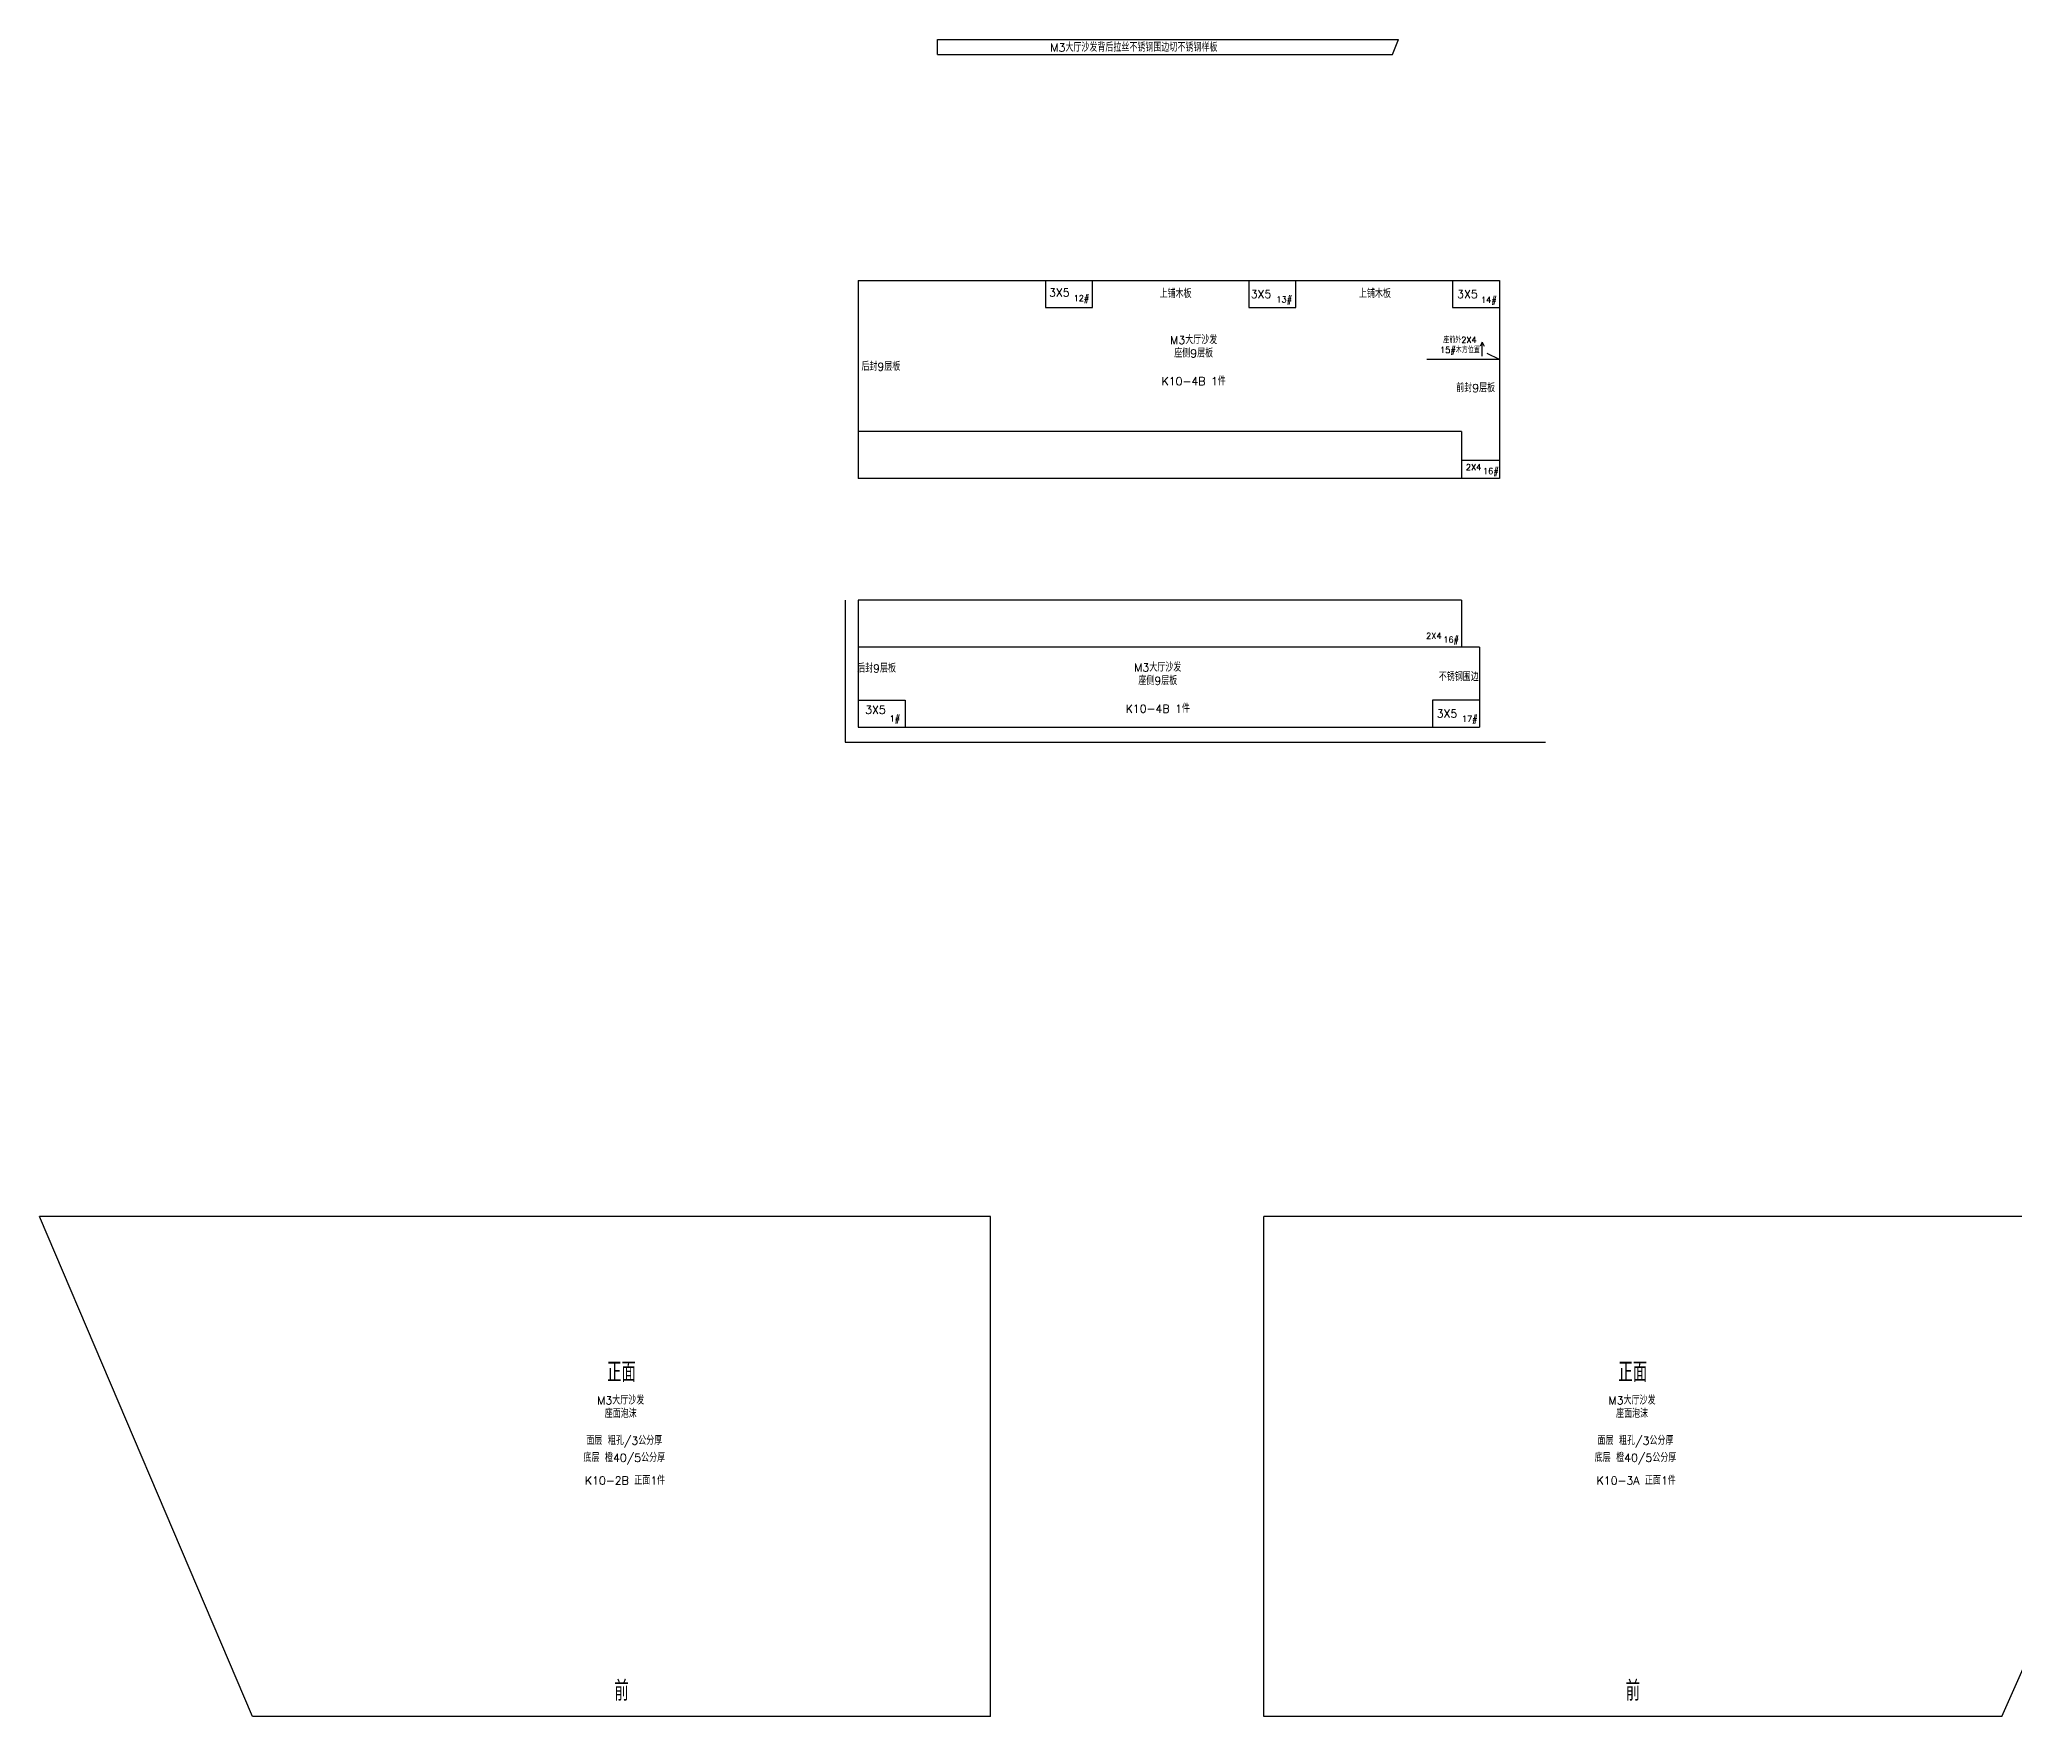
# Model space of a CAD drawing. Header units: millimetres. Extents: x 1725838 to 1745173, y -304752 to -289676.
# Drawn here: x 1740832 to 1742807, y -296252 to -294576 of the extents above; entities that cross this region are included whole.
import ezdxf

# ---------------------------------------------------------------- set-up
doc = ezdxf.new("R2010")
doc.units = ezdxf.units.MM
doc.styles.add('SIMPLEX', font='simplex.shx', dxfattribs={"bigfont": 'gbcbig.shx'})
doc.styles.get("Standard").update_dxf_attribs({"font": 'simplex.shx', "bigfont": 'gbcbig.shx'})

msp = doc.modelspace()

# ---------------------------------------------------------------- linework, layer by layer
at = {"color": 7, "lineweight": -3}
for p, q in [((1741730, -294575.7), (1742190.8, -294575.7)), ((1741730, -294590.7), (1741730, -294575.7)), ((1742184.8, -294590.7), (1742190.8, -294575.7)), ((1741730, -294590.7), (1742184.8, -294590.7)), ((1741650.7, -294816.7), (1741650.7, -295014.7)), ((1741650.7, -294816.7), (1742291.7, -294816.7)), ((1742291.7, -294816.7), (1742291.7, -295014.7)), ((1741637.7, -295136.2), (1741637.7, -295278.2)), ((1741650.7, -295136.2), (1741650.7, -295263.2)), ((1742253.7, -295136.2), (1742253.7, -295183.2)), ((1742271.7, -295183.2), (1742253.7, -295183.2)), ((1742271.7, -295183.2), (1742271.7, -295263.2)), ((1741650.7, -295263.2), (1742271.7, -295263.2)), ((1741637.7, -295278.2), (1742337.7, -295278.2)), ((1741783, -295752.3), (1740832.2, -295752.3)), ((1741045.1, -296252.3), (1740832.2, -295752.3)), ((1741783, -296252.3), (1741783, -295752.3)), ((1743015.7, -295752.3), (1742056, -295752.3)), ((1742056, -296252.3), (1742056, -295752.3)), ((1742793.9, -296252.3), (1743015.7, -295752.3)), ((1741783, -296252.3), (1741045.1, -296252.3)), ((1742793.9, -296252.3), (1742056, -296252.3))]:
    msp.add_line(p, q, dxfattribs=at)
at = {"color": 1}
for p, q in [((1742274.4, -294878.4), (1742272.3, -294882.4)), ((1742274.4, -294892.3), (1742274.4, -294878.4)), ((1742274.4, -294878.4), (1742276.4, -294882.4)), ((1742291.7, -294895.7), (1742219.2, -294895.7)), ((1742291.7, -294895.7), (1742279.4, -294889.6)), ((1742253.7, -294967.7), (1741650.7, -294967.7)), ((1742253.7, -294967.7), (1742253.7, -295014.7)), ((1742291.7, -294996.7), (1742253.7, -294996.7)), ((1742253.7, -295183.2), (1741650.7, -295183.2))]:
    msp.add_line(p, q, dxfattribs=at)
for p, q in [((1742291.7, -295014.7), (1741650.7, -295014.7)), ((1742253.7, -295136.2), (1741650.7, -295136.2))]:
    msp.add_line(p, q)
for points in [[(1741837.7, -294816.7), (1741837.7, -294843.7), (1741884.7, -294843.7), (1741884.7, -294816.7)], [(1742041.2, -294816.7), (1742041.2, -294843.7), (1742088.2, -294843.7), (1742088.2, -294816.7)], [(1742244.7, -294816.7), (1742244.7, -294843.7), (1742291.7, -294843.7)], [(1741650.7, -295236.2), (1741697.7, -295236.2), (1741697.7, -295263.2)], [(1742271.7, -295236.2), (1742224.7, -295236.2), (1742224.7, -295263.2)]]:
    msp.add_lwpolyline(points, dxfattribs=at)

# ---------------------------------------------------------------- texts
at = {"color": 1, "attachment_point": 5}
for s, insert, char_height in [('\\A1;M3大厅沙发{\\A0;背后拉丝不锈钢}围边切不锈钢样板', (1741926.2, -294583.8), 8), ('\\A1;3X5', (1741851.7, -294828.7), 8), ('\\A1;12#', (1741873.8, -294835.3), 6), ('\\A1;上铺木板', (1741967.9, -294830), 8), ('\\A1;3X5', (1742053.3, -294830.2), 8), ('\\A1;13#', (1742076.5, -294836.5), 6), ('\\A1;上铺木板', (1742167.2, -294830), 8), ('\\A1;3X5', (1742259.7, -294830.2), 8), ('\\A1;14#', (1742281.1, -294837), 6), ('\\A1;M3大厅沙发\\P座侧9层板', (1741986, -294882.9), 8), ('\\A1;座前外2X4\\P15#木方位置', (1742252.2, -294882.1), 6), ('\\A1;后封9层板', (1741673.3, -294902.9), 8), ('\\A1;K10-4B 1件', (1741986, -294917.4), 8), ('\\A1;前封9层板', (1742267.9, -294924.3), 8), ('\\A1;2X4', (1742265.8, -295003.3), 6), ('\\A1;16#', (1742283.1, -295008.1), 6), ('\\A1;2X4', (1742226.1, -295171.8), 6), ('\\A1;16#', (1742243.4, -295176.6), 6), ('\\A1;后封9层板', (1741669, -295204.6), 8), ('\\A1;M3大厅沙发\\P座侧9层板', (1741950.1, -295210.3), 8), ('\\A1;不锈钢围边', (1742251, -295213.1), 8), ('\\A1;3X5', (1741667.9, -295245.8), 8), ('\\A1;1#', (1741687.2, -295255.6), 6), ('\\A1;K10-4B 1件', (1741950.1, -295244.8), 8), ('\\A1;3X5', (1742239.2, -295249.7), 8), ('\\A1;17#', (1742262, -295255.8), 6)]:
    msp.add_mtext(s, dxfattribs=dict(at, insert=insert, char_height=char_height))
at = {"color": 1, "attachment_point": 5, "style": 'SIMPLEX'}
for s, insert, char_height in [('正面', (1741414, -295908), 20), ('正面', (1742425, -295908), 20), ('\\A1;M3大厅沙发\\P{\\A0;座面泡沫}', (1741413.2, -295943), 8), ('\\A1;M3大厅沙发\\P{\\A0;座面泡沫}', (1742424.2, -295943), 8), ('面层 粗孔/3公分厚', (1741416.8, -295977.9), 8), ('面层 粗孔/3公分厚', (1742427.7, -295977.9), 8), ('底层 橙40/5公分厚', (1741416.8, -295995), 8), ('底层 橙40/5公分厚', (1742427.7, -295995), 8), ('K10-2B 正面1件', (1741417.5, -296016.5), 8), ('K10-3A 正面1件', (1742428.4, -296016.5), 8), ('前', (1741414, -296226.6), 20), ('前', (1742425, -296226.6), 20)]:
    msp.add_mtext(s, dxfattribs=dict(at, insert=insert, char_height=char_height))

doc.saveas('drawing.dxf')
